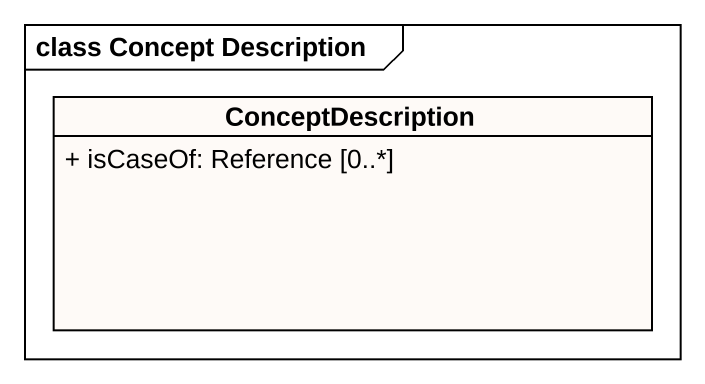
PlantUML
@startuml
mainframe class Concept Description
hide circle
hide empty members
skinparam classAttributeIconSize 0
class ConceptDescription #FEFAF7 {
  + isCaseOf: Reference [0..*]
}
@enduml
